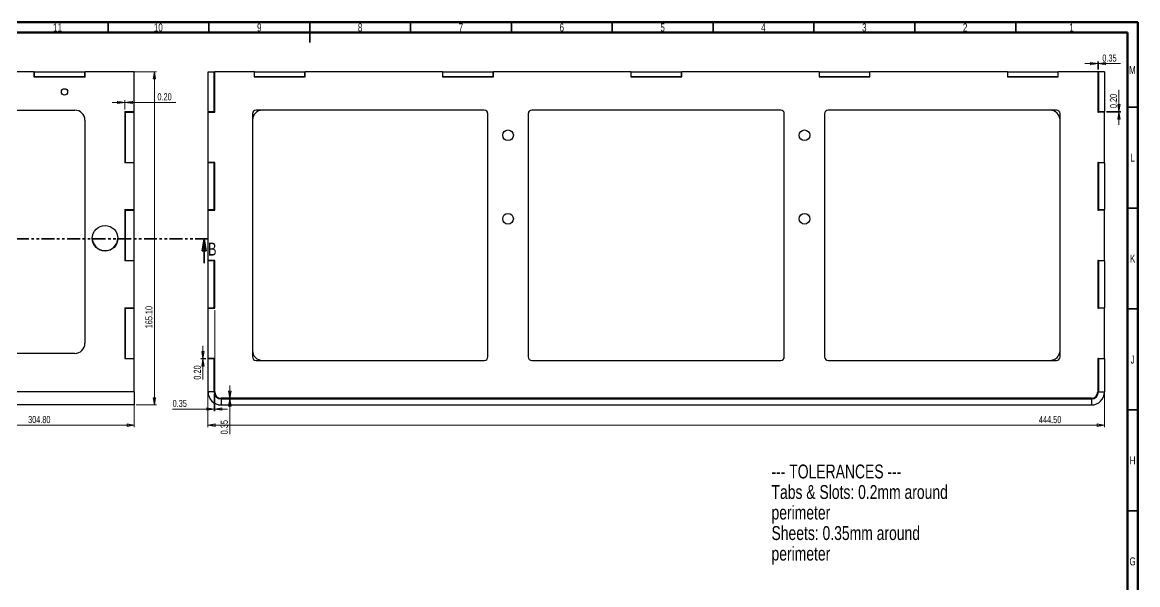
# Model space of a CAD drawing. Header units: millimetres. Extents: x -7 to 836, y 0 to 589.
# Drawn here: x 283 to 836, y 310 to 589 of the extents above; entities that cross this region are included whole.
import ezdxf

# ---------------------------------------------------------------- set-up
doc = ezdxf.new("R2010")
doc.units = ezdxf.units.MM
doc.linetypes.add('PHANTOM', pattern=[12.7, 6.35, -1.27, 1.27, -1.27, 1.27, -1.27])
doc.styles.add('SLDTEXTSTYLE0', font='TXT', dxfattribs={"width": 0.75})
doc.dimstyles.new('SLDDIMSTYLE0', dxfattribs={"dimtxt": 3.5, "dimasz": 3.556, "dimexe": 0, "dimexo": 0.0625, "dimgap": 0.875, "dimtad": 1, "dimrnd": 1e-09, "dimzin": 0, "dimdsep": 46, "dimtxsty": 'SLDTEXTSTYLE0', "dimblk1": 'CLOSED', "dimblk2": 'CLOSED', "dimsah": 1, "dimcen": 0.09, "dimadec": 0, "dimazin": 0, "dimtfac": 1, "dimtmove": 0, "dimatfit": 0, "dimldrblk": 'CLOSED', "dimfxl": 1, "dimfrac": 2, "dimtolj": 1, "dimtzin": 12, "dimarcsym": 0})
doc.dimstyles.new('SLDDIMSTYLE1', dxfattribs={"dimtxt": 3.5, "dimasz": 3.556, "dimexe": 0, "dimexo": 0.0625, "dimgap": 0.875, "dimtad": 1, "dimrnd": 1e-09, "dimdsep": 46, "dimtxsty": 'SLDTEXTSTYLE0', "dimblk1": 'CLOSED', "dimblk2": 'CLOSED', "dimsah": 1, "dimcen": 0.09, "dimadec": 0, "dimazin": 2, "dimtfac": 1, "dimtmove": 0, "dimatfit": 0, "dimldrblk": 'CLOSED', "dimfxl": 1, "dimfrac": 2, "dimtolj": 1, "dimtzin": 12, "dimarcsym": 0})
doc.dimstyles.new('SLDDIMSTYLE2', dxfattribs={"dimtxt": 3.5, "dimasz": 3.556, "dimexe": 0, "dimexo": 0.0625, "dimgap": 0.875, "dimtad": 1, "dimrnd": 1e-09, "dimzin": 4, "dimdsep": 46, "dimtxsty": 'SLDTEXTSTYLE0', "dimblk1": 'CLOSED', "dimblk2": 'CLOSED', "dimsah": 1, "dimcen": 0.09, "dimadec": 0, "dimazin": 1, "dimtfac": 1, "dimtofl": 0, "dimtmove": 0, "dimatfit": 3, "dimldrblk": 'CLOSED', "dimfxl": 1, "dimfrac": 2, "dimtolj": 1, "dimtzin": 12, "dimarcsym": 0})

# ---------------------------------------------------------------- blocks, each defined once
blk = doc.blocks.new('SW_NOTE_0')
at = {"color": 0, "linetype": 'Continuous', "lineweight": 0, "attachment_point": 1, "style": 'SLDTEXTSTYLE0'}
for s, insert, char_height in [('--- TOLERANCES ---', (0, 8.87), 6.8792), ('Tabs & Slots: 0.2mm around', (0, -1.3), 6.8792), ('perimeter', (0, -11.48), 6.879), ('Sheets: 0.35mm around', (0, -21.65), 6.8792), ('perimeter', (0, -31.82), 6.879)]:
    blk.add_mtext(s, dxfattribs=dict(at, insert=insert, char_height=char_height))
blk = doc.blocks.new('_Closed')
at = {"color": 0, "linetype": 'ByBlock', "lineweight": -2}
for p, q in [((-1, 0.166667), (0, 0)), ((-1, 0.166667), (-1, -0.166667)), ((0, 0), (-1, -0.166667)), ((0, 0), (-1, 0))]:
    blk.add_line(p, q, dxfattribs=at)
blk = doc.blocks.new('_D')
at = {"color": 7, "linetype": 'Continuous', "lineweight": 0}
for p, q in [((372.52, 422.45), (372.52, 428.8)), ((374.04, 422.45), (371.52, 422.45)), ((374.04, 422.25), (371.52, 422.25)), ((372.52, 422.45), (372.52, 422.25)), ((372.52, 422.25), (372.52, 412))]:
    blk.add_line(p, q, dxfattribs=at)
at = {"color": 7, "linetype": 'Continuous', "lineweight": 18, "xscale": 3.556, "yscale": 3.556}
for p, rotation in [((372.52, 422.45, -1429.31), 270), ((372.52, 422.25, -1429.31), 90)]:
    blk.add_blockref('_Closed', p, dxfattribs=dict(at, rotation=rotation))
at = {"color": 7, "linetype": 'Continuous', "lineweight": 18, "insert": (368, 412), "char_height": 3.5, "attachment_point": 1, "rotation": 90, "style": 'SLDTEXTSTYLE0'}
blk.add_mtext('0.20', dxfattribs=at)
blk = doc.blocks.new('_D_1')
at = {"color": 7, "linetype": 'Continuous', "lineweight": 0}
for p, q in [((385.87, 402.8), (385.87, 409.15)), ((385.87, 402.8), (385.87, 402.45)), ((385.87, 402.45), (385.87, 384.92))]:
    blk.add_line(p, q, dxfattribs=at)
at = {"color": 7, "linetype": 'Continuous', "lineweight": 18, "xscale": 3.556, "yscale": 3.556}
for p, rotation in [((385.87, 402.8, -1429.31), 270), ((385.87, 402.45, -1429.31), 90)]:
    blk.add_blockref('_Closed', p, dxfattribs=dict(at, rotation=rotation))
at = {"color": 7, "linetype": 'Continuous', "lineweight": 18, "insert": (381.36, 384.92), "char_height": 3.5, "attachment_point": 1, "rotation": 90, "style": 'SLDTEXTSTYLE0'}
blk.add_mtext('0.35', dxfattribs=at)
blk = doc.blocks.new('_D_2')
at = {"color": 7, "linetype": 'Continuous', "lineweight": 0}
for p, q in [((816.19, 568.53), (809.84, 568.53)), ((816.19, 565.55), (816.19, 569.53)), ((816.19, 568.53), (816.54, 568.53)), ((816.54, 565.55), (816.54, 569.53)), ((816.54, 568.53), (827.53, 568.53))]:
    blk.add_line(p, q, dxfattribs=at)
at = {"color": 7, "linetype": 'Continuous', "lineweight": 18, "xscale": 3.556, "yscale": 3.556}
blk.add_blockref('_Closed', (816.19, 568.53, -1429.31), dxfattribs=at)
at = {"color": 7, "linetype": 'Continuous', "lineweight": 18, "xscale": 3.556, "yscale": 3.556, "rotation": 180}
blk.add_blockref('_Closed', (816.54, 568.53, -1429.31), dxfattribs=at)
at = {"color": 7, "linetype": 'Continuous', "lineweight": 18, "insert": (818.48, 573.04), "char_height": 3.5, "attachment_point": 1, "style": 'SLDTEXTSTYLE0'}
blk.add_mtext('0.35', dxfattribs=at)
blk = doc.blocks.new('_D_3')
at = {"color": 7, "linetype": 'Continuous', "lineweight": 0}
for p, q in [((826.71, 544.75), (826.71, 555.53)), ((820.54, 544.75), (827.71, 544.75)), ((820.54, 544.55), (827.71, 544.55)), ((826.71, 544.75), (826.71, 544.55)), ((826.71, 544.55), (826.71, 538.2))]:
    blk.add_line(p, q, dxfattribs=at)
at = {"color": 7, "linetype": 'Continuous', "lineweight": 18, "xscale": 3.556, "yscale": 3.556}
for p, rotation in [((826.71, 544.75, -1429.31), 270), ((826.71, 544.55, -1429.31), 90)]:
    blk.add_blockref('_Closed', p, dxfattribs=dict(at, rotation=rotation))
at = {"color": 7, "linetype": 'Continuous', "lineweight": 18, "insert": (822.2, 546.48), "char_height": 3.5, "attachment_point": 1, "rotation": 90, "style": 'SLDTEXTSTYLE0'}
blk.add_mtext('0.20', dxfattribs=at)
blk = doc.blocks.new('_D_4')
at = {"color": 7, "linetype": 'Continuous', "lineweight": 0}
for p, q in [((378.39, 446.45), (378.39, 396.42)), ((378.04, 404.95), (378.04, 396.42)), ((378.04, 397.42), (357.5, 397.42)), ((378.04, 397.42), (378.39, 397.42)), ((378.39, 397.42), (384.74, 397.42))]:
    blk.add_line(p, q, dxfattribs=at)
at = {"color": 7, "linetype": 'Continuous', "lineweight": 18, "xscale": 3.556, "yscale": 3.556}
blk.add_blockref('_Closed', (378.04, 397.42, -1429.31), dxfattribs=at)
at = {"color": 7, "linetype": 'Continuous', "lineweight": 18, "xscale": 3.556, "yscale": 3.556, "rotation": 180}
blk.add_blockref('_Closed', (378.39, 397.42, -1429.31), dxfattribs=at)
at = {"color": 7, "linetype": 'Continuous', "lineweight": 18, "insert": (357.5, 401.93), "char_height": 3.5, "attachment_point": 1, "style": 'SLDTEXTSTYLE0'}
blk.add_mtext('0.35', dxfattribs=at)
blk = doc.blocks.new('_D_5')
at = {"color": 7, "linetype": 'Continuous', "lineweight": 0}
for p, q in [((375.04, 518.55), (375.04, 388.45)), ((819.54, 518.55), (819.54, 388.45)), ((375.04, 389.45), (819.54, 389.45))]:
    blk.add_line(p, q, dxfattribs=at)
at = {"color": 7, "linetype": 'Continuous', "lineweight": 18, "xscale": 3.556, "yscale": 3.556, "rotation": 180}
blk.add_blockref('_Closed', (375.04, 389.45, -1429.31), dxfattribs=at)
at = {"color": 7, "linetype": 'Continuous', "lineweight": 18, "xscale": 3.556, "yscale": 3.556}
blk.add_blockref('_Closed', (819.54, 389.45, -1429.31), dxfattribs=at)
at = {"color": 7, "linetype": 'Continuous', "lineweight": 18, "insert": (787.04, 393.96), "char_height": 3.5, "attachment_point": 1, "style": 'SLDTEXTSTYLE0'}
blk.add_mtext('444.50', dxfattribs=at)
blk = doc.blocks.new('_D_6')
at = {"color": 7, "linetype": 'Continuous', "lineweight": 0}
for p, q in [((333.8, 549.36), (327.45, 549.36)), ((333.8, 545.75), (333.8, 550.36)), ((333.8, 549.36), (334, 549.36)), ((334, 549.36), (359.03, 549.36))]:
    blk.add_line(p, q, dxfattribs=at)
at = {"color": 7, "linetype": 'Continuous', "lineweight": 18, "xscale": 3.556, "yscale": 3.556}
blk.add_blockref('_Closed', (333.8, 549.36, 756), dxfattribs=at)
at = {"color": 7, "linetype": 'Continuous', "lineweight": 18, "xscale": 3.556, "yscale": 3.556, "rotation": 180}
blk.add_blockref('_Closed', (334, 549.36, 756), dxfattribs=at)
at = {"color": 7, "linetype": 'Continuous', "lineweight": 18, "insert": (349.98, 553.87), "char_height": 3.5, "attachment_point": 1, "style": 'SLDTEXTSTYLE0'}
blk.add_mtext('0.20', dxfattribs=at)
blk = doc.blocks.new('_D_7')
at = {"color": 7, "linetype": 'Continuous', "lineweight": 0}
for p, q in [((33.7, 446.65), (33.7, 388.45)), ((338.5, 446.65), (338.5, 388.45)), ((33.7, 389.45), (338.5, 389.45))]:
    blk.add_line(p, q, dxfattribs=at)
at = {"color": 7, "linetype": 'Continuous', "lineweight": 18, "xscale": 3.556, "yscale": 3.556, "rotation": 180}
blk.add_blockref('_Closed', (33.7, 389.45, 756), dxfattribs=at)
at = {"color": 7, "linetype": 'Continuous', "lineweight": 18, "xscale": 3.556, "yscale": 3.556}
blk.add_blockref('_Closed', (338.5, 389.45, 756), dxfattribs=at)
at = {"color": 7, "linetype": 'Continuous', "lineweight": 18, "insert": (285.85, 393.96), "char_height": 3.5, "attachment_point": 1, "style": 'SLDTEXTSTYLE0'}
blk.add_mtext('304.80', dxfattribs=at)
blk = doc.blocks.new('_D_8')
at = {"color": 7, "linetype": 'Continuous', "lineweight": 0}
for p, q in [((289.8, 564.55), (349.5, 564.55)), ((348.5, 564.55), (348.5, 399.45)), ((339.5, 399.45), (349.5, 399.45))]:
    blk.add_line(p, q, dxfattribs=at)
at = {"color": 7, "linetype": 'Continuous', "lineweight": 18, "xscale": 3.556, "yscale": 3.556}
for p, rotation in [((348.5, 564.55, 756), 90), ((348.5, 399.45, 756), 270)]:
    blk.add_blockref('_Closed', p, dxfattribs=dict(at, rotation=rotation))
at = {"color": 7, "linetype": 'Continuous', "lineweight": 18, "insert": (343.99, 437.42), "char_height": 3.5, "attachment_point": 1, "rotation": 90, "style": 'SLDTEXTSTYLE0'}
blk.add_mtext('165.10', dxfattribs=at)

msp = doc.modelspace()

# ---------------------------------------------------------------- linework, layer by layer
at = {"color": 7, "linetype": 'Continuous', "lineweight": 70}
for p, q in [((15, 589), (836, 589)), ((836, 589), (836, 5)), ((20, 584), (831, 584)), ((831, 584), (831, 10))]:
    msp.add_line(p, q, dxfattribs=at)
at = {"color": 7, "linetype": 'Continuous', "lineweight": 35}
for p, q in [((325.5, 584), (325.5, 589)), ((375.5, 584), (375.5, 589)), ((425.5, 589), (425.5, 579)), ((425.5, 584), (425.5, 589)), ((475.5, 584), (475.5, 589)), ((525.5, 584), (525.5, 589)), ((575.5, 584), (575.5, 589)), ((625.5, 584), (625.5, 589)), ((675.5, 584), (675.5, 589)), ((725.5, 584), (725.5, 589)), ((775.5, 584), (775.5, 589)), ((831, 547), (836, 547)), ((831, 497), (836, 497)), ((373.0783, 469.7529), (373.0783, 481.7529)), ((831, 447), (836, 447)), ((831, 397), (836, 397)), ((831, 347), (836, 347))]:
    msp.add_line(p, q, dxfattribs=at)
at = {"color": 7, "linetype": 'Continuous', "lineweight": 25}
for p, q in [((288.8023, 564.5453), (236.7689, 564.5453)), ((288.8023, 564.5453), (289.0023, 564.5453)), ((288.8023, 561.8453), (288.8023, 564.5453)), ((289.0023, 562.0453), (289.0023, 564.5453)), ((289.0023, 564.5453), (314.0023, 564.5453)), ((314.0023, 562.0453), (314.0023, 564.5453)), ((314.0023, 564.5453), (314.2023, 564.5453)), ((314.2023, 561.8453), (314.2023, 564.5453)), ((338.5023, 564.5453), (314.2023, 564.5453)), ((338.5023, 544.7453), (338.5023, 564.5453)), ((375.045, 564.5453), (378.045, 564.5453)), ((375.045, 544.7453), (375.045, 564.5453)), ((378.045, 564.5453), (378.395, 564.5453)), ((378.045, 544.7453), (378.045, 564.5453)), ((378.395, 544.5453), (378.395, 564.5453)), ((397.945, 564.5453), (378.395, 564.5453)), ((398.045, 564.5453), (397.945, 564.5453)), ((397.945, 564.5453), (397.945, 561.9953)), ((398.045, 562.0453), (398.045, 564.5453)), ((398.045, 564.5453), (423.045, 564.5453)), ((423.045, 562.0453), (423.045, 564.5453)), ((423.045, 564.5453), (423.145, 564.5453)), ((423.145, 561.9953), (423.145, 564.5453)), ((491.32, 564.5453), (423.145, 564.5453)), ((491.32, 564.5453), (491.42, 564.5453)), ((491.32, 564.5453), (491.32, 561.9953)), ((491.42, 562.0453), (491.42, 564.5453)), ((491.42, 564.5453), (516.42, 564.5453)), ((516.42, 562.0453), (516.42, 564.5453)), ((516.42, 564.5453), (516.52, 564.5453)), ((516.52, 561.9953), (516.52, 564.5453)), ((584.695, 564.5453), (516.52, 564.5453)), ((584.695, 564.5453), (584.795, 564.5453)), ((584.695, 564.5453), (584.695, 561.9953)), ((584.795, 562.0453), (584.795, 564.5453)), ((584.795, 564.5453), (609.795, 564.5453)), ((609.795, 562.0453), (609.795, 564.5453)), ((609.795, 564.5453), (609.895, 564.5453)), ((609.895, 561.9953), (609.895, 564.5453)), ((678.07, 564.5453), (609.895, 564.5453)), ((678.07, 564.5453), (678.17, 564.5453)), ((678.07, 564.5453), (678.07, 561.9953)), ((678.17, 562.0453), (678.17, 564.5453)), ((678.17, 564.5453), (703.17, 564.5453)), ((703.17, 562.0453), (703.17, 564.5453)), ((703.17, 564.5453), (703.27, 564.5453)), ((703.27, 561.9953), (703.27, 564.5453)), ((771.445, 564.5453), (703.27, 564.5453)), ((771.445, 564.5453), (771.545, 564.5453)), ((771.445, 564.5453), (771.445, 561.9953)), ((771.545, 562.0453), (771.545, 564.5453)), ((771.545, 564.5453), (796.545, 564.5453)), ((796.545, 562.0453), (796.545, 564.5453)), ((796.545, 564.5453), (796.645, 564.5453)), ((796.645, 561.9953), (796.645, 564.5453)), ((816.195, 564.5453), (796.645, 564.5453)), ((816.545, 564.5453), (816.195, 564.5453)), ((816.195, 564.5453), (816.195, 544.5453)), ((816.545, 564.5453), (816.545, 544.7453)), ((819.545, 564.5453), (816.545, 564.5453)), ((819.545, 564.5453), (819.545, 544.7453)), ((288.8023, 562.0453), (289.0023, 562.0453)), ((314.2023, 561.8453), (288.8023, 561.8453)), ((314.0023, 562.0453), (289.0023, 562.0453)), ((314.0023, 561.8453), (314.0023, 562.0453)), ((314.0023, 562.0453), (314.2023, 562.0453)), ((378.045, 562.0453), (378.395, 562.0453)), ((398.045, 562.0453), (397.945, 562.0453)), ((397.945, 561.9953), (423.145, 561.9953)), ((423.045, 562.0453), (398.045, 562.0453)), ((423.045, 562.0453), (423.145, 562.0453)), ((491.32, 562.0453), (491.42, 562.0453)), ((491.32, 561.9953), (516.52, 561.9953)), ((516.42, 562.0453), (491.42, 562.0453)), ((513.795, 561.9953), (513.795, 562.0453)), ((516.42, 562.0453), (516.52, 562.0453)), ((584.695, 562.0453), (584.795, 562.0453)), ((584.695, 561.9953), (609.895, 561.9953)), ((609.795, 562.0453), (584.795, 562.0453)), ((609.795, 562.0453), (609.895, 562.0453)), ((678.07, 562.0453), (678.17, 562.0453)), ((678.07, 561.9953), (703.27, 561.9953)), ((703.17, 562.0453), (678.17, 562.0453)), ((680.795, 561.9953), (680.795, 562.0453)), ((703.17, 562.0453), (703.27, 562.0453)), ((771.445, 562.0453), (771.545, 562.0453)), ((771.445, 561.9953), (796.645, 561.9953)), ((796.545, 562.0453), (771.545, 562.0453)), ((796.545, 562.0453), (796.645, 562.0453)), ((816.545, 562.0453), (816.195, 562.0453)), ((57.7523, 545.4953), (309.0023, 545.4953)), ((333.8023, 544.7453), (338.5023, 544.7453)), ((333.8023, 544.7453), (333.8023, 519.3453)), ((334.0023, 544.7453), (334.0023, 544.5453)), ((334.0023, 544.5453), (334.0023, 519.5453)), ((334.0023, 544.5453), (338.5023, 544.5453)), ((338.5023, 544.5453), (338.5023, 544.7453)), ((338.5023, 519.5453), (338.5023, 544.5453)), ((375.045, 544.7453), (378.045, 544.7453)), ((375.045, 544.7453), (375.045, 544.5453)), ((375.045, 519.5453), (375.045, 544.5453)), ((375.045, 544.5453), (378.045, 544.5453)), ((378.045, 544.7453), (378.045, 544.5453)), ((378.045, 544.5453), (378.395, 544.5453)), ((397.095, 543.7453), (397.095, 423.2453)), ((512.045, 545.4953), (398.845, 545.4953)), ((513.795, 423.2453), (513.795, 543.7453)), ((533.795, 543.7453), (533.795, 423.2453)), ((659.045, 545.4953), (535.545, 545.4953)), ((660.795, 423.2453), (660.795, 543.7453)), ((680.795, 543.7453), (680.795, 423.2453)), ((795.745, 545.4953), (682.545, 545.4953)), ((797.495, 423.2453), (797.495, 543.7453)), ((816.195, 544.5453), (816.545, 544.5453)), ((816.545, 544.7453), (819.545, 544.7453)), ((816.545, 544.5453), (816.545, 544.7453)), ((819.545, 544.5453), (816.545, 544.5453)), ((819.545, 544.5453), (819.545, 544.7453)), ((819.545, 519.5453), (819.545, 544.5453)), ((314.0023, 540.4953), (314.0023, 429.9953)), ((338.5023, 519.3453), (333.8023, 519.3453)), ((334.0023, 519.5453), (338.5023, 519.5453)), ((334.0023, 519.5453), (334.0023, 519.3453)), ((338.5023, 519.3453), (338.5023, 519.5453)), ((338.5023, 496.1953), (338.5023, 519.3453)), ((378.045, 519.5453), (375.045, 519.5453)), ((375.045, 519.5453), (375.045, 519.3453)), ((378.045, 519.3453), (375.045, 519.3453)), ((375.045, 496.1953), (375.045, 519.3453)), ((378.395, 519.5453), (378.045, 519.5453)), ((378.045, 519.5453), (378.045, 519.3453)), ((378.045, 496.1953), (378.045, 519.3453)), ((378.395, 495.9953), (378.395, 519.5453)), ((816.545, 519.5453), (816.195, 519.5453)), ((816.195, 519.5453), (816.195, 495.9953)), ((816.545, 519.5453), (819.545, 519.5453)), ((816.545, 519.3453), (816.545, 519.5453)), ((816.545, 519.3453), (816.545, 496.1953)), ((819.545, 519.3453), (816.545, 519.3453)), ((819.545, 519.3453), (819.545, 519.5453)), ((819.545, 519.3453), (819.545, 496.1953)), ((333.8023, 496.1953), (338.5023, 496.1953)), ((333.8023, 496.1953), (333.8023, 470.7953)), ((334.0023, 496.1953), (334.0023, 495.9953)), ((334.0023, 495.9953), (334.0023, 470.9953)), ((334.0023, 495.9953), (338.5023, 495.9953)), ((338.5023, 495.9953), (338.5023, 496.1953)), ((338.5023, 470.9953), (338.5023, 495.9953)), ((375.045, 496.1953), (378.045, 496.1953)), ((375.045, 496.1953), (375.045, 495.9953)), ((375.045, 470.9953), (375.045, 495.9953)), ((375.045, 495.9953), (378.045, 495.9953)), ((378.045, 496.1953), (378.045, 495.9953)), ((378.045, 495.9953), (378.395, 495.9953)), ((816.195, 495.9953), (816.545, 495.9953)), ((816.545, 496.1953), (819.545, 496.1953)), ((816.545, 495.9953), (816.545, 496.1953)), ((819.545, 495.9953), (816.545, 495.9953)), ((819.545, 495.9953), (819.545, 496.1953)), ((819.545, 470.9953), (819.545, 495.9953)), ((338.5023, 470.7953), (333.8023, 470.7953)), ((334.0023, 470.9953), (338.5023, 470.9953)), ((334.0023, 470.9953), (334.0023, 470.7953)), ((338.5023, 470.7953), (338.5023, 470.9953)), ((338.5023, 447.6453), (338.5023, 470.7953)), ((378.045, 470.9953), (375.045, 470.9953)), ((375.045, 470.9953), (375.045, 470.7953)), ((378.045, 470.7953), (375.045, 470.7953)), ((375.045, 447.6453), (375.045, 470.7953)), ((378.395, 470.9953), (378.045, 470.9953)), ((378.045, 470.9953), (378.045, 470.7953)), ((378.045, 447.6453), (378.045, 470.7953)), ((378.395, 447.4453), (378.395, 470.9953)), ((816.545, 470.9953), (816.195, 470.9953)), ((816.195, 470.9953), (816.195, 447.4453)), ((816.545, 470.9953), (819.545, 470.9953)), ((816.545, 470.7953), (816.545, 470.9953)), ((816.545, 470.7953), (816.545, 447.6453)), ((819.545, 470.7953), (816.545, 470.7953)), ((819.545, 470.7953), (819.545, 470.9953)), ((819.545, 470.7953), (819.545, 447.6453)), ((333.8023, 447.6453), (338.5023, 447.6453)), ((333.8023, 447.6453), (333.8023, 422.2453)), ((334.0023, 447.6453), (334.0023, 447.4453)), ((334.0023, 447.4453), (334.0023, 422.4453)), ((334.0023, 447.4453), (338.5023, 447.4453)), ((338.5023, 447.4453), (338.5023, 447.6453)), ((338.5023, 422.4453), (338.5023, 447.4453)), ((375.045, 447.6453), (378.045, 447.6453)), ((375.045, 447.6453), (375.045, 447.4453)), ((375.045, 422.4453), (375.045, 447.4453)), ((375.045, 447.4453), (378.045, 447.4453)), ((378.045, 447.6453), (378.045, 447.4453)), ((378.045, 447.4453), (378.395, 447.4453)), ((816.195, 447.4453), (816.545, 447.4453)), ((816.545, 447.6453), (819.545, 447.6453)), ((816.545, 447.4453), (816.545, 447.6453)), ((819.545, 447.4453), (816.545, 447.4453)), ((819.545, 447.4453), (819.545, 447.6453)), ((819.545, 422.4453), (819.545, 447.4453)), ((309.0023, 424.9953), (57.7523, 424.9953)), ((338.5023, 422.2453), (333.8023, 422.2453)), ((334.0023, 422.4453), (338.5023, 422.4453)), ((334.0023, 422.4453), (334.0023, 422.2453)), ((338.5023, 422.2453), (338.5023, 422.4453)), ((338.5023, 405.9453), (338.5023, 422.2453)), ((378.045, 422.4453), (375.045, 422.4453)), ((375.045, 422.4453), (375.045, 422.2453)), ((378.045, 422.2453), (375.045, 422.2453)), ((375.045, 405.9453), (375.045, 422.2453)), ((378.395, 422.4453), (378.045, 422.4453)), ((378.045, 422.4453), (378.045, 422.2453)), ((378.045, 405.9453), (378.045, 422.2453)), ((378.395, 405.9453), (378.395, 422.4453)), ((398.845, 421.4953), (512.045, 421.4953)), ((535.545, 421.4953), (659.045, 421.4953)), ((682.545, 421.4953), (795.745, 421.4953)), ((816.545, 422.4453), (816.195, 422.4453)), ((816.195, 422.4453), (816.195, 405.9453)), ((816.545, 422.4453), (819.545, 422.4453)), ((816.545, 422.2453), (816.545, 422.4453)), ((816.545, 422.2453), (816.545, 405.9453)), ((819.545, 422.2453), (816.545, 422.2453)), ((819.545, 422.2453), (819.545, 422.4453)), ((819.545, 422.2453), (819.545, 405.9453)), ((338.5023, 405.9453), (33.7023, 405.9453)), ((338.5023, 405.9453), (338.5023, 399.4453)), ((378.045, 405.9453), (375.045, 405.9453)), ((816.545, 405.9453), (819.545, 405.9453)), ((338.5023, 399.4453), (33.7023, 399.4453)), ((813.045, 402.7953), (381.545, 402.7953)), ((381.545, 402.4453), (381.545, 399.4453)), ((381.545, 402.4453), (813.045, 402.4453)), ((381.545, 399.4453), (813.045, 399.4453)), ((513.795, 402.4453), (513.795, 402.7953)), ((533.795, 402.4453), (533.795, 402.7953)), ((660.795, 402.4453), (660.795, 402.7953)), ((680.795, 402.4453), (680.795, 402.7953)), ((813.045, 402.4453), (813.045, 399.4453))]:
    msp.add_line(p, q, dxfattribs=at)
at = {"color": 7, "linetype": 'PHANTOM', "lineweight": 35}
msp.add_line((375.0783, 481.7529), (-2.8737, 481.7529), dxfattribs=at)
at = {"color": 7, "linetype": 'Continuous', "lineweight": 25}
for centre, radius in [((303.9023, 554.5453), 1.55), ((523.795, 533.0453), 2.65), ((670.795, 533.0453), 2.65), ((523.795, 491.6796), 2.65), ((670.795, 491.6796), 2.65), ((324.0023, 481.9953), 6.35)]:
    msp.add_circle(centre, radius, dxfattribs=at)
for centre, radius, start, end in [((309.0023, 540.4953), 5, 0, 90), ((402.095, 540.4953), 5, 90, 180), ((398.845, 543.7453), 1.75, 90, 180), ((512.045, 543.7453), 1.75, 0, 90), ((535.545, 543.7453), 1.75, 90, 180), ((659.045, 543.7453), 1.75, 0, 90), ((682.545, 543.7453), 1.75, 90, 180), ((792.495, 540.4953), 5, 0, 90), ((795.745, 543.7453), 1.75, 0, 90), ((324.0023, 482.2453), 6.35, 180, 358.872057), ((309.0023, 429.9953), 5, 270, 0), ((402.095, 426.4953), 5, 180, 270), ((792.495, 426.4953), 5, 270, 0), ((398.845, 423.2453), 1.75, 180, 270), ((512.045, 423.2453), 1.75, 270, 0), ((535.545, 423.2453), 1.75, 180, 270), ((659.045, 423.2453), 1.75, 270, 0), ((682.545, 423.2453), 1.75, 180, 270), ((795.745, 423.2453), 1.75, 270, 0), ((381.545, 405.9453), 6.5, 180, 270), ((381.545, 405.9453), 3.5, 180, 270), ((381.545, 405.9453), 3.15, 180, 270), ((813.045, 405.9453), 3.15, 270, 0), ((813.045, 405.9453), 6.5, 270, 0), ((813.045, 405.9453), 3.5, 270, 0)]:
    msp.add_arc(centre, radius, start, end, dxfattribs=at)

# ---------------------------------------------------------------- block references
at = {"color": 7, "linetype": 'Continuous', "lineweight": 35, "xscale": 6, "yscale": 6, "rotation": 90}
msp.add_blockref('_Closed', (373.0783, 481.7529), dxfattribs=at)
at = {"color": 7, "linetype": 'Continuous', "lineweight": 0}
msp.add_blockref('SW_NOTE_0', (654.4334, 361.0683), dxfattribs=at)

# ---------------------------------------------------------------- texts
at = {"color": 7, "linetype": 'Continuous', "lineweight": 0, "attachment_point": 2, "style": 'SLDTEXTSTYLE0'}
for s, insert, char_height in [('11', (300.4201, 588.4418), 3.96875), ('10', (350.4201, 588.4418), 3.96875), ('9', (400.46, 588.4418), 3.9688), ('8', (450.46, 588.4418), 3.9688), ('7', (500.46, 588.4418), 3.9688), ('6', (550.46, 588.4418), 3.9688), ('5', (600.46, 588.4418), 3.9688), ('4', (650.46, 588.4418), 3.9688), ('3', (700.46, 588.4418), 3.9688), ('2', (750.46, 588.4418), 3.9688), ('1', (803.21, 588.4418), 3.9688), ('M', (833.3617, 567.4418), 3.9688), ('L', (833.4545, 523.9418), 3.9688), ('K', (833.4885, 473.9418), 3.9688), ('J', (833.4651, 423.9418), 3.9688), ('H', (833.4904, 373.9418), 3.9688), ('G', (833.4867, 323.9418), 3.9688)]:
    msp.add_mtext(s, dxfattribs=dict(at, insert=insert, char_height=char_height))
at = {"color": 7, "linetype": 'Continuous', "insert": (375.0193, 479.8156), "char_height": 6.35, "attachment_point": 1, "style": 'SLDTEXTSTYLE0'}
msp.add_mtext('B', dxfattribs=at)

# ---------------------------------------------------------------- dimensions: what is measured, and where the dimension line sits
at = {"color": 7, "linetype": 'Continuous', "lineweight": 18}
for base, p1, p2, dimstyle, picture, middle in [((816.545, 568.5317), (816.195, 564.5453), (816.545, 564.5453), 'SLDDIMSTYLE1', '_D_2', (823.002, 568.5317)), ((334.0023, 549.3594), (333.8023, 544.7453), (334.0023, 564.5453), 'SLDDIMSTYLE0', '_D_6', (354.5023, 549.3594)), ((819.545, 389.4453), (375.045, 519.5453), (819.545, 519.5453), 'SLDDIMSTYLE2', '_D_5', (794.1521, 389.4453)), ((338.5023, 389.4453), (33.7023, 447.6453), (338.5023, 447.6453), 'SLDDIMSTYLE2', '_D_7', (292.9583, 389.4453)), ((378.395, 397.4181), (378.045, 405.9453), (378.395, 447.4453), 'SLDDIMSTYLE1', '_D_4', (362.0275, 397.4181))]:
    dim = msp.add_linear_dim(base=base, p1=p1, p2=p2, dimstyle=dimstyle, dxfattribs=at)
    dim.commit()
    dim.dimension.update_dxf_attribs({"geometry": picture, "text_midpoint": middle, "dimtype": 160})
for base, p1, p2, dimstyle, picture, middle in [((348.5023, 399.4453), (288.8023, 564.5453), (338.5023, 399.4453), 'SLDDIMSTYLE2', '_D_8', (348.5023, 444.5348)), ((826.7069, 544.5453), (819.545, 544.7453), (819.545, 544.5453), 'SLDDIMSTYLE0', '_D_3', (826.7069, 551.0041)), ((372.5164, 422.2453), (375.045, 422.4453), (375.045, 422.2453), 'SLDDIMSTYLE0', '_D', (372.5164, 416.5235)), ((385.8708, 402.4453), (381.545, 402.7953), (381.545, 402.4453), 'SLDDIMSTYLE1', '_D_1', (385.8708, 389.4453))]:
    dim = msp.add_linear_dim(base=base, p1=p1, p2=p2, angle=90, dimstyle=dimstyle, dxfattribs=at)
    dim.commit()
    dim.dimension.update_dxf_attribs({"geometry": picture, "text_midpoint": middle, "dimtype": 160})

doc.saveas('drawing.dxf')
